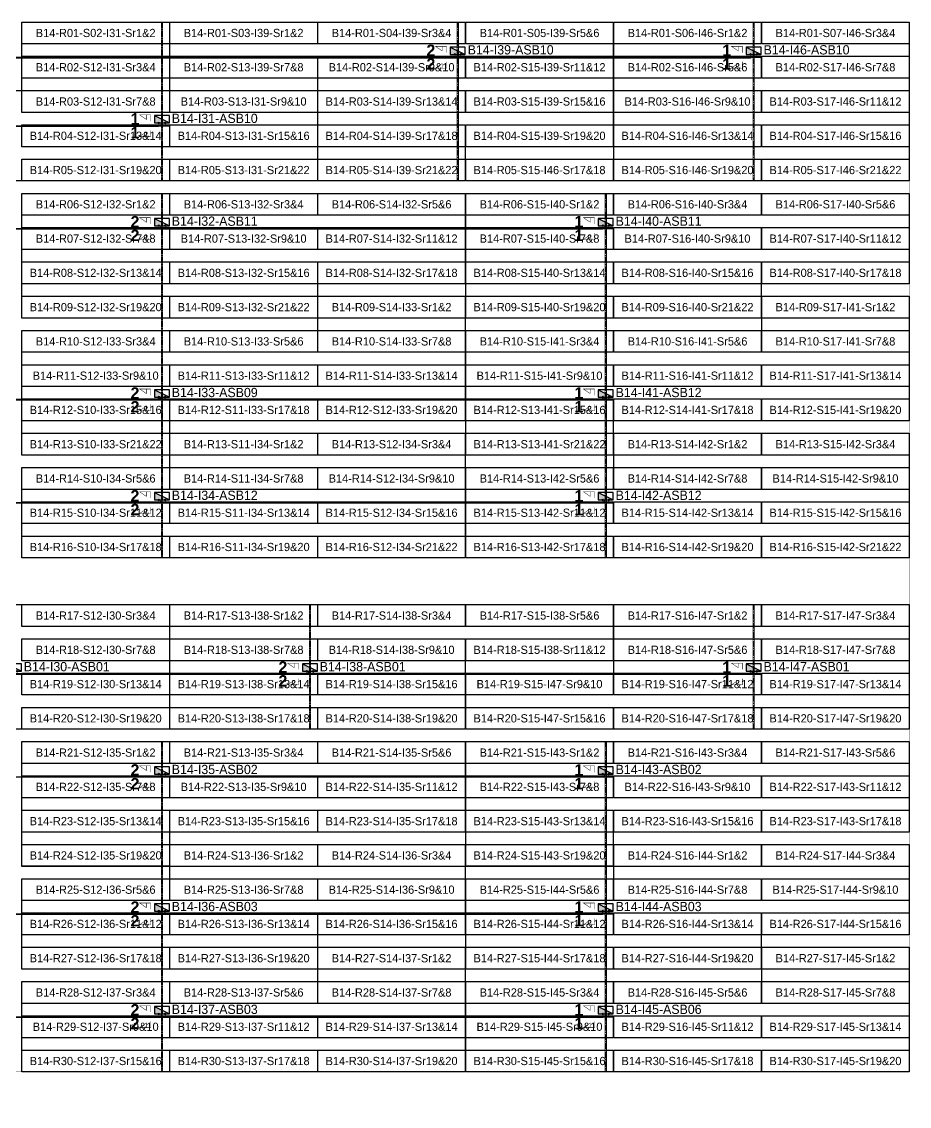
# Model space of a CAD drawing. Header units: metres. Extents: x 531759 to 532310, y 2675082 to 2675319.
# Drawn here: x 532115.4 to 532309.7, y 2675081.8 to 2675319.2 of the extents above; entities that cross this region are included whole.
import ezdxf
from ezdxf.enums import TextEntityAlignment as Align

# ---------------------------------------------------------------- set-up
doc = ezdxf.new("R2010")
doc.units = ezdxf.units.M
doc.header["$MEASUREMENT"] = 0
doc.linetypes.add('CENTER', pattern=[2, 1.25, -0.25, 0.25, -0.25])
doc.layers.add('Boundary-12.5 MW Block', color=6, linetype='Continuous', lineweight=9)
doc.layers.add('PILE', color=1, linetype='Continuous', lineweight=15)
for name, color, linetype in [('DC Trench BL-14', 40, 'Continuous'), ('E-Inverter Grouping', 2, 'Continuous'), ('Inverter Block-14', 7, 'Continuous'), ('LT Cable(AG) INV to LT Panel BL-14', 2, 'Continuous'), ('Messenger Wire Block-14 (Master Path)', 30, 'Continuous'), ('Messenger Wire Block-14 (MW Path)', 191, 'Continuous'), ('MMS Table Block-14', 8, 'Continuous'), ('Plan Line - DC BL-14', 40, 'Continuous'), ('Section Marking BL-14', 2, 'Continuous')]:
    doc.layers.add(name, color=color, linetype=linetype)
doc.styles.add('BoldTextStyle', font='arialbd.ttf')
doc.styles.get("Standard").update_dxf_attribs({"font": 'Adani Regular.ttf'})

# ---------------------------------------------------------------- blocks, each defined once
blk = doc.blocks.new('MMS Table (32.292 x 4.788)')
at = {"color": 0}
blk.add_lwpolyline([(0, -0.002), (0, 4.786), (32.292, 4.786), (32.292, -0.002)], close=True, dxfattribs=at)
at = {"color": 7}
blk.add_attdef('ID1', text='', height=1.8, dxfattribs=at).set_placement((16.146, 2.392), align=Align.MIDDLE_CENTER)
blk = doc.blocks.new('Inverter Block')
h = blk.add_hatch(color=0)
h.dxf.hatch_style = 1
h.paths.add_polyline_path([(-1.46, 2.27), (-1.46, 0.85), (1.46, 0.85)])
at = {"color": 0}
blk.add_lwpolyline([(1.46, 2.27), (-1.46, 2.27), (-1.46, 0.85), (1.46, 0.85)], close=True, dxfattribs=at)
blk.add_lwpolyline([(-1.46, 2.27), (1.46, 0.85)], dxfattribs=at)
at = {"layer": 'PILE'}
for centre in [(-0.61, 0.85), (0.61, 0.85)]:
    blk.add_circle(centre, 0.156, dxfattribs=at)
at = {"color": 7}
blk.add_attdef('ID', (-1.46, 3.01), '', height=1.8, dxfattribs=at)

msp = doc.modelspace()

# ---------------------------------------------------------------- linework, layer by layer
at = {"layer": 'Boundary-12.5 MW Block', "const_width": 0.05}
msp.add_lwpolyline([(531759.1, 2675311.58), (532083.02, 2675311.58), (532083.02, 2675319.08), (532309.66, 2675319.08), (532309.66, 2675089.29), (531856.17, 2675089.29), (531856.17, 2675081.79), (531759.1, 2675081.79)], close=True, dxfattribs=at)
at = {"layer": 'DC Trench BL-14', "color": 40, "const_width": 0.15}
for points in [[(532146.21, 2675319.08), (532145.91, 2675319.08), (532145.91, 2675284.29), (532146.21, 2675284.29)], [(532210.99, 2675319.08), (532210.69, 2675319.08), (532210.69, 2675284.29), (532210.99, 2675284.29)], [(532275.78, 2675319.08), (532275.48, 2675319.08), (532275.48, 2675284.29), (532275.78, 2675284.29)], [(532146.21, 2675281.58), (532145.91, 2675281.58), (532145.91, 2675201.79), (532146.21, 2675201.79)], [(532243.39, 2675281.58), (532243.09, 2675281.58), (532243.09, 2675201.79), (532243.39, 2675201.79)], [(532178.6, 2675191.58), (532178.3, 2675191.58), (532178.3, 2675164.29), (532178.6, 2675164.29)], [(532275.78, 2675191.58), (532275.48, 2675191.58), (532275.48, 2675164.29), (532275.78, 2675164.29)], [(532146.21, 2675161.58), (532145.91, 2675161.58), (532145.91, 2675089.29), (532146.21, 2675089.29)], [(532243.39, 2675161.58), (532243.09, 2675161.58), (532243.09, 2675089.29), (532243.39, 2675089.29)]]:
    msp.add_lwpolyline(points, close=True, dxfattribs=at)
at = {"layer": 'E-Inverter Grouping'}
for points in [[(532147.7, 2675304.08), (532180.09, 2675304.08), (532180.09, 2675284.29), (532083.02, 2675284.29), (532083.02, 2675304.08), (532115.41, 2675304.08), (532115.41, 2675319.08), (532147.7, 2675319.08)], [(532244.88, 2675319.08), (532244.88, 2675291.79), (532212.48, 2675291.79), (532212.48, 2675284.29), (532180.19, 2675284.29), (532180.19, 2675306.79), (532147.8, 2675306.79), (532147.8, 2675319.08)], [(532309.66, 2675284.29), (532212.58, 2675284.29), (532212.58, 2675289.08), (532244.98, 2675289.08), (532244.98, 2675319.08), (532309.66, 2675319.08)], [(532212.48, 2675281.58), (532212.48, 2675261.79), (532180.09, 2675261.79), (532180.09, 2675254.29), (532115.41, 2675254.29), (532115.41, 2675281.58)], [(532309.66, 2675281.58), (532309.66, 2675261.79), (532277.27, 2675261.79), (532277.27, 2675254.29), (532212.58, 2675254.29), (532212.58, 2675281.58)], [(532180.19, 2675251.58), (532180.19, 2675259.08), (532212.48, 2675259.08), (532212.48, 2675231.79), (532147.7, 2675231.79), (532147.7, 2675224.29), (532115.41, 2675224.29), (532115.41, 2675251.58)], [(532277.37, 2675251.58), (532277.37, 2675259.08), (532309.66, 2675259.08), (532309.66, 2675231.79), (532244.88, 2675231.79), (532244.88, 2675224.29), (532212.58, 2675224.29), (532212.58, 2675251.58)], [(532212.48, 2675201.79), (532115.41, 2675201.79), (532115.41, 2675221.58), (532147.8, 2675221.58), (532147.8, 2675229.08), (532212.48, 2675229.08)], [(532309.66, 2675201.79), (532212.58, 2675201.79), (532212.58, 2675221.58), (532244.98, 2675221.58), (532244.98, 2675229.08), (532309.66, 2675229.08)]]:
    msp.add_lwpolyline(points, close=True, dxfattribs=at)
at = {"layer": 'E-Inverter Grouping', "color": 3}
for points in [[(532083.02, 2675176.58), (532083.02, 2675191.58), (532147.7, 2675191.58), (532147.7, 2675164.29), (532050.62, 2675164.29), (532050.62, 2675176.58)], [(532244.88, 2675191.58), (532244.88, 2675179.29), (532212.48, 2675179.29), (532212.48, 2675164.29), (532147.8, 2675164.29), (532147.8, 2675191.58)], [(532309.66, 2675164.29), (532212.58, 2675164.29), (532212.58, 2675176.58), (532244.98, 2675176.58), (532244.98, 2675191.58), (532309.66, 2675191.58)], [(532212.48, 2675161.58), (532212.48, 2675141.79), (532147.7, 2675141.79), (532147.7, 2675134.29), (532115.41, 2675134.29), (532115.41, 2675161.58)], [(532309.66, 2675161.58), (532309.66, 2675141.79), (532244.88, 2675141.79), (532244.88, 2675134.29), (532212.58, 2675134.29), (532212.58, 2675161.58)], [(532212.48, 2675139.08), (532212.48, 2675119.29), (532180.09, 2675119.29), (532180.09, 2675111.79), (532115.41, 2675111.79), (532115.41, 2675131.58), (532147.8, 2675131.58), (532147.8, 2675139.08)], [(532309.66, 2675139.08), (532309.66, 2675119.29), (532277.27, 2675119.29), (532277.27, 2675111.79), (532212.58, 2675111.79), (532212.58, 2675131.58), (532244.98, 2675131.58), (532244.98, 2675139.08)], [(532212.48, 2675089.29), (532115.41, 2675089.29), (532115.41, 2675109.08), (532180.19, 2675109.08), (532180.19, 2675116.58), (532212.48, 2675116.58)], [(532309.66, 2675089.29), (532212.58, 2675089.29), (532212.58, 2675109.08), (532277.37, 2675109.08), (532277.37, 2675116.58), (532309.66, 2675116.58)]]:
    msp.add_lwpolyline(points, close=True, dxfattribs=at)
at = {"layer": 'LT Cable(AG) INV to LT Panel BL-14', "color": 5}
for points in [[(532013.92, 2675224.9), (532010.45, 2675224.9, -0.414214), (532009.55, 2675225.8), (532009.55, 2675228.89, 0.214019), (532009.25, 2675229.57), (532002.53, 2675235.54, -0.214019), (532002.23, 2675236.22), (532002.23, 2675237.86, -0.0289), (532002.24, 2675237.96), (532002.29, 2675238.44, 0.028904), (532002.3, 2675238.54), (532002.3, 2675310.34, -0.414219), (532003.2, 2675311.24), (532209.94, 2675311.24, 0.414214), (532210.84, 2675312.14), (532210.84, 2675312.69)], [(532013.92, 2675224.92), (532010.47, 2675224.92, -0.414214), (532009.57, 2675225.82), (532009.57, 2675228.91, 0.214019), (532009.27, 2675229.58), (532002.56, 2675235.56, -0.214019), (532002.26, 2675236.23), (532002.26, 2675237.85, -0.0289), (532002.26, 2675237.96), (532002.32, 2675238.44, 0.028904), (532002.32, 2675238.54), (532002.32, 2675310.31, -0.414219), (532003.22, 2675311.21), (532274.73, 2675311.21, 0.414214), (532275.63, 2675312.11), (532275.63, 2675312.69)], [(532013.92, 2675224.87), (532010.42, 2675224.87, -0.414214), (532009.52, 2675225.77), (532009.52, 2675228.88, 0.214019), (532009.22, 2675229.56), (532002.51, 2675235.53, -0.214019), (532002.21, 2675236.21), (532002.21, 2675237.86, -0.0289), (532002.21, 2675237.96), (532002.27, 2675238.44, 0.028904), (532002.27, 2675238.54), (532002.27, 2675295.36, -0.414219), (532003.17, 2675296.26), (532145.16, 2675296.26, 0.414214), (532146.06, 2675297.16), (532146.06, 2675297.69)], [(532011.98, 2675224.8), (532010.35, 2675224.8, -0.414214), (532009.45, 2675225.7), (532009.45, 2675228.85, 0.214019), (532009.15, 2675229.52), (532002.43, 2675235.5, -0.214019), (532002.13, 2675236.17), (532002.13, 2675237.86, -0.0289), (532002.14, 2675237.97), (532002.19, 2675238.45, 0.028904), (532002.2, 2675238.55), (532002.2, 2675272.94, -0.414219), (532003.1, 2675273.84), (532145.16, 2675273.84, 0.414214), (532146.06, 2675274.74), (532146.06, 2675275.19)], [(532011.98, 2675224.82), (532010.37, 2675224.82, -0.414214), (532009.47, 2675225.72), (532009.47, 2675228.86, 0.214019), (532009.17, 2675229.53), (532002.46, 2675235.51, -0.214019), (532002.16, 2675236.18), (532002.16, 2675237.86, -0.0289), (532002.16, 2675237.96), (532002.22, 2675238.44, 0.028904), (532002.22, 2675238.55), (532002.22, 2675272.91, -0.414219), (532003.12, 2675273.81), (532242.34, 2675273.81, 0.414214), (532243.24, 2675274.71), (532243.24, 2675275.19)], [(532009.91, 2675224.69, -0.32196), (532009.3, 2675225.55), (532009.3, 2675228.78, 0.214019), (532009, 2675229.45), (532002.28, 2675235.43, -0.214019), (532001.98, 2675236.1), (532001.98, 2675237.87, -0.0289), (532001.99, 2675237.97), (532002.04, 2675238.45, 0.028904), (532002.05, 2675238.56), (532002.05, 2675243.09, -0.414229), (532002.95, 2675243.99), (532059.88, 2675243.99, -0.414204), (532060.78, 2675243.09), (532060.78, 2675237.39, 0.414214), (532061.68, 2675236.49), (532242.34, 2675236.49, 0.414214), (532243.24, 2675237.39), (532243.24, 2675237.69)], [(532009.91, 2675224.76, -0.305689), (532009.35, 2675225.6), (532009.35, 2675228.8, 0.214019), (532009.05, 2675229.48), (532002.33, 2675235.45, -0.214019), (532002.03, 2675236.13), (532002.03, 2675237.87, -0.0289), (532002.04, 2675237.97), (532002.09, 2675238.45, 0.028904), (532002.1, 2675238.55), (532002.1, 2675243.04, -0.414229), (532003, 2675243.94), (532059.83, 2675243.94, -0.414204), (532060.73, 2675243.04), (532060.73, 2675214.84, 0.414214), (532061.63, 2675213.94), (532145.16, 2675213.94, 0.414214), (532146.06, 2675214.84), (532146.06, 2675215.19)], [(532009.91, 2675224.8, -0.297466), (532009.37, 2675225.62), (532009.37, 2675228.82, 0.214019), (532009.07, 2675229.49), (532002.36, 2675235.47, -0.214019), (532002.06, 2675236.14), (532002.06, 2675237.87, -0.0289), (532002.06, 2675237.97), (532002.12, 2675238.45, 0.028904), (532002.12, 2675238.55), (532002.12, 2675243.01, -0.414229), (532003.02, 2675243.91), (532059.81, 2675243.91, -0.414204), (532060.71, 2675243.01), (532060.71, 2675214.81, 0.414214), (532061.61, 2675213.91), (532242.34, 2675213.91, 0.414214), (532243.24, 2675214.81), (532243.24, 2675215.19)], [(532008.89, 2675222.26), (532007.3, 2675222.26, 0.078431), (532007.02, 2675222.22), (532006.13, 2675221.93, -0.078431), (532005.85, 2675221.89), (532002.72, 2675221.89, 0.414417), (532001.82, 2675220.99), (532001.84, 2675192.82, 0.083556), (532001.89, 2675192.53), (532001.99, 2675192.24, -0.083731), (532002.04, 2675191.94), (532002.04, 2675102.16, 0.414214), (532002.94, 2675101.26), (532145.16, 2675101.26, 0.414214), (532146.06, 2675102.16), (532146.06, 2675102.69)], [(532008.89, 2675222.21), (532007.31, 2675222.21, 0.078431), (532007.03, 2675222.17), (532006.14, 2675221.88, -0.078431), (532005.86, 2675221.84), (532002.77, 2675221.84, 0.414417), (532001.87, 2675220.94), (532001.89, 2675192.83, 0.083556), (532001.94, 2675192.54), (532002.04, 2675192.25, -0.083731), (532002.09, 2675191.95), (532002.09, 2675124.71, 0.414214), (532002.99, 2675123.81), (532242.34, 2675123.81, 0.414214), (532243.24, 2675124.71), (532243.24, 2675125.19)], [(532008.89, 2675222.19), (532007.31, 2675222.19, 0.078431), (532007.04, 2675222.14), (532006.14, 2675221.85, -0.078431), (532005.86, 2675221.81), (532002.8, 2675221.81, 0.414417), (532001.9, 2675220.91), (532001.92, 2675192.84, 0.083556), (532001.97, 2675192.54), (532002.07, 2675192.25, -0.083731), (532002.12, 2675191.96), (532002.12, 2675124.74, 0.414214), (532003.02, 2675123.84), (532145.16, 2675123.84, 0.414214), (532146.06, 2675124.74), (532146.06, 2675125.19)], [(532010.88, 2675222.14), (532007.32, 2675222.14, 0.078431), (532007.04, 2675222.09), (532006.15, 2675221.8, -0.078431), (532005.87, 2675221.76), (532002.85, 2675221.76, 0.414417), (532001.95, 2675220.86), (532001.97, 2675192.84, 0.083556), (532002.02, 2675192.55), (532002.12, 2675192.26, -0.083731), (532002.17, 2675191.96), (532002.17, 2675154.79, 0.414214), (532003.07, 2675153.89), (532242.34, 2675153.89, 0.414214), (532243.24, 2675154.79), (532243.24, 2675155.19)], [(532010.88, 2675222.11), (532007.33, 2675222.11, 0.078431), (532007.05, 2675222.07), (532006.15, 2675221.78, -0.078431), (532005.87, 2675221.74), (532002.87, 2675221.74, 0.414417), (532001.97, 2675220.84), (532001.99, 2675192.85, 0.083556), (532002.04, 2675192.55), (532002.14, 2675192.26, -0.083731), (532002.19, 2675191.97), (532002.19, 2675154.81, 0.414214), (532003.09, 2675153.91), (532145.16, 2675153.91, 0.414214), (532146.06, 2675154.81), (532146.06, 2675155.19)], [(532013.04, 2675222.06), (532007.33, 2675222.06, 0.078431), (532007.06, 2675222.02), (532006.16, 2675221.73, -0.078431), (532005.88, 2675221.69), (532002.92, 2675221.69, 0.414417), (532002.02, 2675220.79), (532002.04, 2675192.86, 0.083556), (532002.09, 2675192.56), (532002.19, 2675192.27, -0.083731), (532002.24, 2675191.98), (532002.24, 2675177.36, 0.414214), (532003.14, 2675176.46), (532274.73, 2675176.46, 0.414214), (532275.63, 2675177.36), (532275.63, 2675177.69)], [(532013.04, 2675222.04), (532007.34, 2675222.04, 0.078431), (532007.06, 2675221.99), (532006.16, 2675221.7, -0.078431), (532005.89, 2675221.66), (532002.95, 2675221.66, 0.414417), (532002.05, 2675220.76), (532002.07, 2675192.86, 0.083556), (532002.12, 2675192.57), (532002.22, 2675192.28, -0.083731), (532002.27, 2675191.98), (532002.27, 2675177.39, 0.414214), (532003.17, 2675176.49), (532177.55, 2675176.49, 0.414214), (532178.45, 2675177.39), (532178.45, 2675177.69)]]:
    msp.add_lwpolyline(points, format="xyb", dxfattribs=at)
at = {"layer": 'LT Cable(AG) INV to LT Panel BL-14'}
for points in [[(532008.69, 2675224.23), (532009.13, 2675224.9, 0.14519), (532009.27, 2675225.39), (532009.27, 2675228.77, 0.214019), (532008.97, 2675229.44), (532002.26, 2675235.42, -0.214019), (532001.96, 2675236.09), (532001.96, 2675237.87, -0.0289), (532001.96, 2675237.98), (532002.02, 2675238.46, 0.028904), (532002.02, 2675238.56), (532002.02, 2675243.11, -0.414229), (532002.92, 2675244.01), (532059.91, 2675244.01, -0.414204), (532060.81, 2675243.11), (532060.81, 2675237.41, 0.414214), (532061.71, 2675236.51), (532145.16, 2675236.51, 0.414214), (532146.06, 2675237.41), (532146.06, 2675237.69)], [(532009.91, 2675222.61), (532008.29, 2675222.61, 0.078431), (532008.01, 2675222.57), (532006.12, 2675221.95, -0.078431), (532005.85, 2675221.91), (532002.7, 2675221.91, 0.414417), (532001.8, 2675221.01), (532001.82, 2675192.82, 0.083556), (532001.87, 2675192.52), (532001.97, 2675192.23, -0.083731), (532002.02, 2675191.94), (532002.02, 2675102.14, 0.414214), (532002.92, 2675101.24), (532242.34, 2675101.24, 0.414214), (532243.24, 2675102.14), (532243.24, 2675102.69)]]:
    msp.add_lwpolyline(points, format="xyb", dxfattribs=at)
at = {"layer": 'Messenger Wire Block-14 (Master Path)'}
for points in [[(532002.16, 2675311.38), (532277.27, 2675311.38)], [(532002.16, 2675296.38), (532147.7, 2675296.38)], [(532002.16, 2675273.88), (532244.88, 2675273.88)], [(532060.67, 2675236.38), (532244.88, 2675236.38)], [(532060.67, 2675213.88), (532244.88, 2675213.88)], [(532002.16, 2675176.38), (532277.27, 2675176.38)], [(532002.16, 2675153.88), (532244.88, 2675153.88)], [(532002.16, 2675123.88), (532244.88, 2675123.88)], [(532002.16, 2675101.38), (532244.88, 2675101.38)]]:
    msp.add_lwpolyline(points, dxfattribs=at)
at = {"layer": 'Messenger Wire Block-14 (MW Path)', "const_width": 0.1}
for points in [[(532002.16, 2675311.38), (532277.27, 2675311.38)], [(532002.16, 2675296.38), (532147.7, 2675296.38)], [(532002.16, 2675273.88), (532244.88, 2675273.88)], [(532060.67, 2675236.38), (532244.88, 2675236.38)], [(532060.67, 2675213.88), (532244.88, 2675213.88)], [(532002.16, 2675176.38), (532277.27, 2675176.38)], [(532002.16, 2675153.88), (532244.88, 2675153.88)], [(532002.16, 2675123.88), (532244.88, 2675123.88)], [(532002.16, 2675101.38), (532244.88, 2675101.38)]]:
    msp.add_lwpolyline(points, dxfattribs=at)
at = {"layer": 'Plan Line - DC BL-14', "color": 6, "linetype": 'CENTER'}
for points in [[(532146.06, 2675319.08), (532146.06, 2675284.29)], [(532210.84, 2675319.08), (532210.84, 2675284.29)], [(532275.63, 2675319.08), (532275.63, 2675284.29)], [(532146.06, 2675281.58), (532146.06, 2675201.79)], [(532243.24, 2675281.58), (532243.24, 2675201.79)], [(532178.45, 2675191.58), (532178.45, 2675164.29)], [(532275.63, 2675191.58), (532275.63, 2675164.29)], [(532146.06, 2675161.58), (532146.06, 2675089.29)], [(532243.24, 2675161.58), (532243.24, 2675089.29)]]:
    msp.add_lwpolyline(points, dxfattribs=at)
at = {"layer": 'Section Marking BL-14', "color": 94, "lineweight": 35, "true_color": 0x00a500, "const_width": 0.1}
for points in [[(532208.34, 2675312.38), (532208.34, 2675313.77), (532205.94, 2675313.77), (532207.42, 2675312.76), (532207.42, 2675313.77)], [(532273.13, 2675312.38), (532273.13, 2675313.77), (532270.73, 2675313.77), (532272.21, 2675312.76), (532272.21, 2675313.77)], [(532208.34, 2675310.38), (532208.34, 2675308.99), (532205.94, 2675308.99), (532207.42, 2675310), (532207.42, 2675308.99)], [(532273.13, 2675310.38), (532273.13, 2675308.99), (532270.73, 2675308.99), (532272.21, 2675310), (532272.21, 2675308.99)], [(532143.56, 2675297.38), (532143.56, 2675298.77), (532141.16, 2675298.77), (532142.64, 2675297.76), (532142.64, 2675298.77)], [(532143.56, 2675295.38), (532143.56, 2675293.99), (532141.16, 2675293.99), (532142.64, 2675295), (532142.64, 2675293.99)], [(532143.56, 2675274.88), (532143.56, 2675276.27), (532141.16, 2675276.27), (532142.64, 2675275.26), (532142.64, 2675276.27)], [(532240.74, 2675274.88), (532240.74, 2675276.27), (532238.34, 2675276.27), (532239.82, 2675275.26), (532239.82, 2675276.27)], [(532143.56, 2675272.88), (532143.56, 2675271.49), (532141.16, 2675271.49), (532142.64, 2675272.5), (532142.64, 2675271.49)], [(532240.74, 2675272.88), (532240.74, 2675271.49), (532238.34, 2675271.49), (532239.82, 2675272.5), (532239.82, 2675271.49)], [(532143.56, 2675237.38), (532143.56, 2675238.77), (532141.16, 2675238.77), (532142.64, 2675237.76), (532142.64, 2675238.77)], [(532240.74, 2675237.38), (532240.74, 2675238.77), (532238.34, 2675238.77), (532239.82, 2675237.76), (532239.82, 2675238.77)], [(532143.56, 2675235.38), (532143.56, 2675233.99), (532141.16, 2675233.99), (532142.64, 2675235), (532142.64, 2675233.99)], [(532240.74, 2675235.38), (532240.74, 2675233.99), (532238.34, 2675233.99), (532239.82, 2675235), (532239.82, 2675233.99)], [(532143.56, 2675214.88), (532143.56, 2675216.27), (532141.16, 2675216.27), (532142.64, 2675215.26), (532142.64, 2675216.27)], [(532240.74, 2675214.88), (532240.74, 2675216.27), (532238.34, 2675216.27), (532239.82, 2675215.26), (532239.82, 2675216.27)], [(532143.56, 2675212.88), (532143.56, 2675211.49), (532141.16, 2675211.49), (532142.64, 2675212.5), (532142.64, 2675211.49)], [(532240.74, 2675212.88), (532240.74, 2675211.49), (532238.34, 2675211.49), (532239.82, 2675212.5), (532239.82, 2675211.49)], [(532175.95, 2675177.38), (532175.95, 2675178.77), (532173.55, 2675178.77), (532175.03, 2675177.76), (532175.03, 2675178.77)], [(532273.13, 2675177.38), (532273.13, 2675178.77), (532270.73, 2675178.77), (532272.21, 2675177.76), (532272.21, 2675178.77)], [(532175.95, 2675175.38), (532175.95, 2675173.99), (532173.55, 2675173.99), (532175.03, 2675175), (532175.03, 2675173.99)], [(532273.13, 2675175.38), (532273.13, 2675173.99), (532270.73, 2675173.99), (532272.21, 2675175), (532272.21, 2675173.99)], [(532143.56, 2675154.88), (532143.56, 2675156.27), (532141.16, 2675156.27), (532142.64, 2675155.26), (532142.64, 2675156.27)], [(532240.74, 2675154.88), (532240.74, 2675156.27), (532238.34, 2675156.27), (532239.82, 2675155.26), (532239.82, 2675156.27)], [(532143.56, 2675152.88), (532143.56, 2675151.49), (532141.16, 2675151.49), (532142.64, 2675152.5), (532142.64, 2675151.49)], [(532240.74, 2675152.88), (532240.74, 2675151.49), (532238.34, 2675151.49), (532239.82, 2675152.5), (532239.82, 2675151.49)], [(532143.56, 2675124.88), (532143.56, 2675126.27), (532141.16, 2675126.27), (532142.64, 2675125.26), (532142.64, 2675126.27)], [(532240.74, 2675124.88), (532240.74, 2675126.27), (532238.34, 2675126.27), (532239.82, 2675125.26), (532239.82, 2675126.27)], [(532143.56, 2675122.88), (532143.56, 2675121.49), (532141.16, 2675121.49), (532142.64, 2675122.5), (532142.64, 2675121.49)], [(532240.74, 2675122.88), (532240.74, 2675121.49), (532238.34, 2675121.49), (532239.82, 2675122.5), (532239.82, 2675121.49)], [(532143.56, 2675102.38), (532143.56, 2675103.77), (532141.16, 2675103.77), (532142.64, 2675102.76), (532142.64, 2675103.77)], [(532240.74, 2675102.38), (532240.74, 2675103.77), (532238.34, 2675103.77), (532239.82, 2675102.76), (532239.82, 2675103.77)], [(532143.56, 2675100.38), (532143.56, 2675098.99), (532141.16, 2675098.99), (532142.64, 2675100), (532142.64, 2675098.99)], [(532240.74, 2675100.38), (532240.74, 2675098.99), (532238.34, 2675098.99), (532239.82, 2675100), (532239.82, 2675098.99)]]:
    msp.add_lwpolyline(points, dxfattribs=at)

# ---------------------------------------------------------------- block references
at = {"layer": 'Inverter Block-14'}
ref = msp.add_blockref('Inverter Block', (532210.84, 2675311.03), dxfattribs=dict(at, xscale=1.124999999976148, yscale=1.124999999976148, zscale=1.124999999976148))
ref.add_attrib('ID', 'B14-I39-ASB10', (532213, 2675311.98), dxfattribs={"layer": '0', "color": 7, "height": 2.025})
ref = msp.add_blockref('Inverter Block', (532275.63, 2675311.03), dxfattribs=dict(at, xscale=1.124999999976148, yscale=1.124999999976148, zscale=1.124999999976148))
ref.add_attrib('ID', 'B14-I46-ASB10', (532277.78, 2675311.98), dxfattribs={"layer": '0', "color": 7, "height": 2.025})
ref = msp.add_blockref('Inverter Block', (532146.06, 2675296.03), dxfattribs=dict(at, xscale=1.124999999976148, yscale=1.124999999976148, zscale=1.124999999976148))
ref.add_attrib('ID', 'B14-I31-ASB10', (532148.21, 2675296.98), dxfattribs={"layer": '0', "color": 7, "height": 2.025})
ref = msp.add_blockref('Inverter Block', (532146.06, 2675273.53), dxfattribs=dict(at, xscale=1.124999999976148, yscale=1.124999999976148, zscale=1.124999999976148))
ref.add_attrib('ID', 'B14-I32-ASB11', (532148.21, 2675274.48), dxfattribs={"layer": '0', "color": 7, "height": 2.025})
ref = msp.add_blockref('Inverter Block', (532243.24, 2675273.53), dxfattribs=dict(at, xscale=1.124999999976148, yscale=1.124999999976148, zscale=1.124999999976148))
ref.add_attrib('ID', 'B14-I40-ASB11', (532245.39, 2675274.48), dxfattribs={"layer": '0', "color": 7, "height": 2.025})
ref = msp.add_blockref('Inverter Block', (532146.06, 2675236.03), dxfattribs=dict(at, xscale=1.124999999976148, yscale=1.124999999976148, zscale=1.124999999976148))
ref.add_attrib('ID', 'B14-I33-ASB09', (532148.21, 2675236.98), dxfattribs={"layer": '0', "color": 7, "height": 2.025})
ref = msp.add_blockref('Inverter Block', (532243.24, 2675236.03), dxfattribs=dict(at, xscale=1.124999999976148, yscale=1.124999999976148, zscale=1.124999999976148))
ref.add_attrib('ID', 'B14-I41-ASB12', (532245.39, 2675236.98), dxfattribs={"layer": '0', "color": 7, "height": 2.025})
ref = msp.add_blockref('Inverter Block', (532146.06, 2675213.53), dxfattribs=dict(at, xscale=1.124999999976148, yscale=1.124999999976148, zscale=1.124999999976148))
ref.add_attrib('ID', 'B14-I34-ASB12', (532148.21, 2675214.48), dxfattribs={"layer": '0', "color": 7, "height": 2.025})
ref = msp.add_blockref('Inverter Block', (532243.24, 2675213.53), dxfattribs=dict(at, xscale=1.124999999976148, yscale=1.124999999976148, zscale=1.124999999976148))
ref.add_attrib('ID', 'B14-I42-ASB12', (532245.39, 2675214.48), dxfattribs={"layer": '0', "color": 7, "height": 2.025})
ref = msp.add_blockref('Inverter Block', (532113.67, 2675176.03), dxfattribs=dict(at, xscale=1.124999999976148, yscale=1.124999999976148, zscale=1.124999999976148))
ref.add_attrib('ID', 'B14-I30-ASB01', (532115.82, 2675176.98), dxfattribs={"layer": '0', "color": 7, "height": 2.025})
ref = msp.add_blockref('Inverter Block', (532178.45, 2675176.03), dxfattribs=dict(at, xscale=1.124999999976148, yscale=1.124999999976148, zscale=1.124999999976148))
ref.add_attrib('ID', 'B14-I38-ASB01', (532180.6, 2675176.98), dxfattribs={"layer": '0', "color": 7, "height": 2.025})
ref = msp.add_blockref('Inverter Block', (532275.63, 2675176.03), dxfattribs=dict(at, xscale=1.124999999976148, yscale=1.124999999976148, zscale=1.124999999976148))
ref.add_attrib('ID', 'B14-I47-ASB01', (532277.78, 2675176.98), dxfattribs={"layer": '0', "color": 7, "height": 2.025})
ref = msp.add_blockref('Inverter Block', (532146.06, 2675153.53), dxfattribs=dict(at, xscale=1.124999999976148, yscale=1.124999999976148, zscale=1.124999999976148))
ref.add_attrib('ID', 'B14-I35-ASB02', (532148.21, 2675154.48), dxfattribs={"layer": '0', "color": 7, "height": 2.025})
ref = msp.add_blockref('Inverter Block', (532243.24, 2675153.53), dxfattribs=dict(at, xscale=1.124999999976148, yscale=1.124999999976148, zscale=1.124999999976148))
ref.add_attrib('ID', 'B14-I43-ASB02', (532245.39, 2675154.48), dxfattribs={"layer": '0', "color": 7, "height": 2.025})
ref = msp.add_blockref('Inverter Block', (532146.06, 2675123.53), dxfattribs=dict(at, xscale=1.124999999976148, yscale=1.124999999976148, zscale=1.124999999976148))
ref.add_attrib('ID', 'B14-I36-ASB03', (532148.21, 2675124.48), dxfattribs={"layer": '0', "color": 7, "height": 2.025})
ref = msp.add_blockref('Inverter Block', (532243.24, 2675123.53), dxfattribs=dict(at, xscale=1.124999999976148, yscale=1.124999999976148, zscale=1.124999999976148))
ref.add_attrib('ID', 'B14-I44-ASB03', (532245.39, 2675124.48), dxfattribs={"layer": '0', "color": 7, "height": 2.025})
ref = msp.add_blockref('Inverter Block', (532146.06, 2675101.03), dxfattribs=dict(at, xscale=1.124999999976148, yscale=1.124999999976148, zscale=1.124999999976148))
ref.add_attrib('ID', 'B14-I37-ASB03', (532148.21, 2675101.98), dxfattribs={"layer": '0', "color": 7, "height": 2.025})
ref = msp.add_blockref('Inverter Block', (532243.24, 2675101.03), dxfattribs=dict(at, xscale=1.124999999976148, yscale=1.124999999976148, zscale=1.124999999976148))
ref.add_attrib('ID', 'B14-I45-ASB06', (532245.39, 2675101.98), dxfattribs={"layer": '0', "color": 7, "height": 2.025})
at = {"layer": 'MMS Table Block-14'}
for p, values in [((532115.41, 2675314.29), {'ID1': 'B14-R01-S02-I31-Sr1&2'}), ((532147.8, 2675314.29), {'ID1': 'B14-R01-S03-I39-Sr1&2'}), ((532180.19, 2675314.29), {'ID1': 'B14-R01-S04-I39-Sr3&4'}), ((532212.58, 2675314.29), {'ID1': 'B14-R01-S05-I39-Sr5&6'}), ((532244.98, 2675314.29), {'ID1': 'B14-R01-S06-I46-Sr1&2'}), ((532277.37, 2675314.29), {'ID1': 'B14-R01-S07-I46-Sr3&4'}), ((532115.41, 2675306.79), {'ID1': 'B14-R02-S12-I31-Sr3&4'}), ((532147.8, 2675306.79), {'ID1': 'B14-R02-S13-I39-Sr7&8'}), ((532180.19, 2675306.79), {'ID1': 'B14-R02-S14-I39-Sr9&10'}), ((532212.58, 2675306.79), {'ID1': 'B14-R02-S15-I39-Sr11&12'}), ((532244.98, 2675306.79), {'ID1': 'B14-R02-S16-I46-Sr5&6'}), ((532277.37, 2675306.79), {'ID1': 'B14-R02-S17-I46-Sr7&8'}), ((532115.41, 2675299.29), {'ID1': 'B14-R03-S12-I31-Sr7&8'}), ((532147.8, 2675299.29), {'ID1': 'B14-R03-S13-I31-Sr9&10'}), ((532180.19, 2675299.29), {'ID1': 'B14-R03-S14-I39-Sr13&14'}), ((532212.58, 2675299.29), {'ID1': 'B14-R03-S15-I39-Sr15&16'}), ((532244.98, 2675299.29), {'ID1': 'B14-R03-S16-I46-Sr9&10'}), ((532277.37, 2675299.29), {'ID1': 'B14-R03-S17-I46-Sr11&12'}), ((532115.41, 2675291.79), {'ID1': 'B14-R04-S12-I31-Sr13&14'}), ((532147.8, 2675291.79), {'ID1': 'B14-R04-S13-I31-Sr15&16'}), ((532180.19, 2675291.79), {'ID1': 'B14-R04-S14-I39-Sr17&18'}), ((532212.58, 2675291.79), {'ID1': 'B14-R04-S15-I39-Sr19&20'}), ((532244.98, 2675291.79), {'ID1': 'B14-R04-S16-I46-Sr13&14'}), ((532277.37, 2675291.79), {'ID1': 'B14-R04-S17-I46-Sr15&16'}), ((532115.41, 2675284.29), {'ID1': 'B14-R05-S12-I31-Sr19&20'}), ((532147.8, 2675284.29), {'ID1': 'B14-R05-S13-I31-Sr21&22'}), ((532180.19, 2675284.29), {'ID1': 'B14-R05-S14-I39-Sr21&22'}), ((532212.58, 2675284.29), {'ID1': 'B14-R05-S15-I46-Sr17&18'}), ((532244.98, 2675284.29), {'ID1': 'B14-R05-S16-I46-Sr19&20'}), ((532277.37, 2675284.29), {'ID1': 'B14-R05-S17-I46-Sr21&22'}), ((532115.41, 2675276.79), {'ID1': 'B14-R06-S12-I32-Sr1&2'}), ((532147.8, 2675276.79), {'ID1': 'B14-R06-S13-I32-Sr3&4'}), ((532180.19, 2675276.79), {'ID1': 'B14-R06-S14-I32-Sr5&6'}), ((532212.58, 2675276.79), {'ID1': 'B14-R06-S15-I40-Sr1&2'}), ((532244.98, 2675276.79), {'ID1': 'B14-R06-S16-I40-Sr3&4'}), ((532277.37, 2675276.79), {'ID1': 'B14-R06-S17-I40-Sr5&6'}), ((532115.41, 2675269.29), {'ID1': 'B14-R07-S12-I32-Sr7&8'}), ((532147.8, 2675269.29), {'ID1': 'B14-R07-S13-I32-Sr9&10'}), ((532180.19, 2675269.29), {'ID1': 'B14-R07-S14-I32-Sr11&12'}), ((532212.58, 2675269.29), {'ID1': 'B14-R07-S15-I40-Sr7&8'}), ((532244.98, 2675269.29), {'ID1': 'B14-R07-S16-I40-Sr9&10'}), ((532277.37, 2675269.29), {'ID1': 'B14-R07-S17-I40-Sr11&12'}), ((532115.41, 2675261.79), {'ID1': 'B14-R08-S12-I32-Sr13&14'}), ((532147.8, 2675261.79), {'ID1': 'B14-R08-S13-I32-Sr15&16'}), ((532180.19, 2675261.79), {'ID1': 'B14-R08-S14-I32-Sr17&18'}), ((532212.58, 2675261.79), {'ID1': 'B14-R08-S15-I40-Sr13&14'}), ((532244.98, 2675261.79), {'ID1': 'B14-R08-S16-I40-Sr15&16'}), ((532277.37, 2675261.79), {'ID1': 'B14-R08-S17-I40-Sr17&18'}), ((532115.41, 2675254.29), {'ID1': 'B14-R09-S12-I32-Sr19&20'}), ((532147.8, 2675254.29), {'ID1': 'B14-R09-S13-I32-Sr21&22'}), ((532180.19, 2675254.29), {'ID1': 'B14-R09-S14-I33-Sr1&2'}), ((532212.58, 2675254.29), {'ID1': 'B14-R09-S15-I40-Sr19&20'}), ((532244.98, 2675254.29), {'ID1': 'B14-R09-S16-I40-Sr21&22'}), ((532277.37, 2675254.29), {'ID1': 'B14-R09-S17-I41-Sr1&2'}), ((532115.41, 2675246.79), {'ID1': 'B14-R10-S12-I33-Sr3&4'}), ((532147.8, 2675246.79), {'ID1': 'B14-R10-S13-I33-Sr5&6'}), ((532180.19, 2675246.79), {'ID1': 'B14-R10-S14-I33-Sr7&8'}), ((532212.58, 2675246.79), {'ID1': 'B14-R10-S15-I41-Sr3&4'}), ((532244.98, 2675246.79), {'ID1': 'B14-R10-S16-I41-Sr5&6'}), ((532277.37, 2675246.79), {'ID1': 'B14-R10-S17-I41-Sr7&8'}), ((532115.41, 2675239.29), {'ID1': 'B14-R11-S12-I33-Sr9&10'}), ((532147.8, 2675239.29), {'ID1': 'B14-R11-S13-I33-Sr11&12'}), ((532180.19, 2675239.29), {'ID1': 'B14-R11-S14-I33-Sr13&14'}), ((532212.58, 2675239.29), {'ID1': 'B14-R11-S15-I41-Sr9&10'}), ((532244.98, 2675239.29), {'ID1': 'B14-R11-S16-I41-Sr11&12'}), ((532277.37, 2675239.29), {'ID1': 'B14-R11-S17-I41-Sr13&14'}), ((532115.41, 2675231.79), {'ID1': 'B14-R12-S10-I33-Sr15&16'}), ((532147.8, 2675231.79), {'ID1': 'B14-R12-S11-I33-Sr17&18'}), ((532180.19, 2675231.79), {'ID1': 'B14-R12-S12-I33-Sr19&20'}), ((532212.58, 2675231.79), {'ID1': 'B14-R12-S13-I41-Sr15&16'}), ((532244.98, 2675231.79), {'ID1': 'B14-R12-S14-I41-Sr17&18'}), ((532277.37, 2675231.79), {'ID1': 'B14-R12-S15-I41-Sr19&20'}), ((532115.41, 2675224.29), {'ID1': 'B14-R13-S10-I33-Sr21&22'}), ((532147.8, 2675224.29), {'ID1': 'B14-R13-S11-I34-Sr1&2'}), ((532180.19, 2675224.29), {'ID1': 'B14-R13-S12-I34-Sr3&4'}), ((532212.58, 2675224.29), {'ID1': 'B14-R13-S13-I41-Sr21&22'}), ((532244.98, 2675224.29), {'ID1': 'B14-R13-S14-I42-Sr1&2'}), ((532277.37, 2675224.29), {'ID1': 'B14-R13-S15-I42-Sr3&4'}), ((532115.41, 2675216.79), {'ID1': 'B14-R14-S10-I34-Sr5&6'}), ((532147.8, 2675216.79), {'ID1': 'B14-R14-S11-I34-Sr7&8'}), ((532180.19, 2675216.79), {'ID1': 'B14-R14-S12-I34-Sr9&10'}), ((532212.58, 2675216.79), {'ID1': 'B14-R14-S13-I42-Sr5&6'}), ((532244.98, 2675216.79), {'ID1': 'B14-R14-S14-I42-Sr7&8'}), ((532277.37, 2675216.79), {'ID1': 'B14-R14-S15-I42-Sr9&10'}), ((532115.41, 2675209.29), {'ID1': 'B14-R15-S10-I34-Sr11&12'}), ((532147.8, 2675209.29), {'ID1': 'B14-R15-S11-I34-Sr13&14'}), ((532180.19, 2675209.29), {'ID1': 'B14-R15-S12-I34-Sr15&16'}), ((532212.58, 2675209.29), {'ID1': 'B14-R15-S13-I42-Sr11&12'}), ((532244.98, 2675209.29), {'ID1': 'B14-R15-S14-I42-Sr13&14'}), ((532277.37, 2675209.29), {'ID1': 'B14-R15-S15-I42-Sr15&16'}), ((532115.41, 2675201.79), {'ID1': 'B14-R16-S10-I34-Sr17&18'}), ((532147.8, 2675201.79), {'ID1': 'B14-R16-S11-I34-Sr19&20'}), ((532180.19, 2675201.79), {'ID1': 'B14-R16-S12-I34-Sr21&22'}), ((532212.58, 2675201.79), {'ID1': 'B14-R16-S13-I42-Sr17&18'}), ((532244.98, 2675201.79), {'ID1': 'B14-R16-S14-I42-Sr19&20'}), ((532277.37, 2675201.79), {'ID1': 'B14-R16-S15-I42-Sr21&22'}), ((532115.41, 2675186.79), {'ID1': 'B14-R17-S12-I30-Sr3&4'}), ((532147.8, 2675186.79), {'ID1': 'B14-R17-S13-I38-Sr1&2'}), ((532180.19, 2675186.79), {'ID1': 'B14-R17-S14-I38-Sr3&4'}), ((532212.58, 2675186.79), {'ID1': 'B14-R17-S15-I38-Sr5&6'}), ((532244.98, 2675186.79), {'ID1': 'B14-R17-S16-I47-Sr1&2'}), ((532277.37, 2675186.79), {'ID1': 'B14-R17-S17-I47-Sr3&4'}), ((532115.41, 2675179.29), {'ID1': 'B14-R18-S12-I30-Sr7&8'}), ((532147.8, 2675179.29), {'ID1': 'B14-R18-S13-I38-Sr7&8'}), ((532180.19, 2675179.29), {'ID1': 'B14-R18-S14-I38-Sr9&10'}), ((532212.58, 2675179.29), {'ID1': 'B14-R18-S15-I38-Sr11&12'}), ((532244.98, 2675179.29), {'ID1': 'B14-R18-S16-I47-Sr5&6'}), ((532277.37, 2675179.29), {'ID1': 'B14-R18-S17-I47-Sr7&8'}), ((532115.41, 2675171.79), {'ID1': 'B14-R19-S12-I30-Sr13&14'}), ((532147.8, 2675171.79), {'ID1': 'B14-R19-S13-I38-Sr13&14'}), ((532180.19, 2675171.79), {'ID1': 'B14-R19-S14-I38-Sr15&16'}), ((532212.58, 2675171.79), {'ID1': 'B14-R19-S15-I47-Sr9&10'}), ((532244.98, 2675171.79), {'ID1': 'B14-R19-S16-I47-Sr11&12'}), ((532277.37, 2675171.79), {'ID1': 'B14-R19-S17-I47-Sr13&14'}), ((532115.41, 2675164.29), {'ID1': 'B14-R20-S12-I30-Sr19&20'}), ((532147.8, 2675164.29), {'ID1': 'B14-R20-S13-I38-Sr17&18'}), ((532180.19, 2675164.29), {'ID1': 'B14-R20-S14-I38-Sr19&20'}), ((532212.58, 2675164.29), {'ID1': 'B14-R20-S15-I47-Sr15&16'}), ((532244.98, 2675164.29), {'ID1': 'B14-R20-S16-I47-Sr17&18'}), ((532277.37, 2675164.29), {'ID1': 'B14-R20-S17-I47-Sr19&20'}), ((532115.41, 2675156.79), {'ID1': 'B14-R21-S12-I35-Sr1&2'}), ((532147.8, 2675156.79), {'ID1': 'B14-R21-S13-I35-Sr3&4'}), ((532180.19, 2675156.79), {'ID1': 'B14-R21-S14-I35-Sr5&6'}), ((532212.58, 2675156.79), {'ID1': 'B14-R21-S15-I43-Sr1&2'}), ((532244.98, 2675156.79), {'ID1': 'B14-R21-S16-I43-Sr3&4'}), ((532277.37, 2675156.79), {'ID1': 'B14-R21-S17-I43-Sr5&6'}), ((532115.41, 2675149.29), {'ID1': 'B14-R22-S12-I35-Sr7&8'}), ((532147.8, 2675149.29), {'ID1': 'B14-R22-S13-I35-Sr9&10'}), ((532180.19, 2675149.29), {'ID1': 'B14-R22-S14-I35-Sr11&12'}), ((532212.58, 2675149.29), {'ID1': 'B14-R22-S15-I43-Sr7&8'}), ((532244.98, 2675149.29), {'ID1': 'B14-R22-S16-I43-Sr9&10'}), ((532277.37, 2675149.29), {'ID1': 'B14-R22-S17-I43-Sr11&12'}), ((532115.41, 2675141.79), {'ID1': 'B14-R23-S12-I35-Sr13&14'}), ((532147.8, 2675141.79), {'ID1': 'B14-R23-S13-I35-Sr15&16'}), ((532180.19, 2675141.79), {'ID1': 'B14-R23-S14-I35-Sr17&18'}), ((532212.58, 2675141.79), {'ID1': 'B14-R23-S15-I43-Sr13&14'}), ((532244.98, 2675141.79), {'ID1': 'B14-R23-S16-I43-Sr15&16'}), ((532277.37, 2675141.79), {'ID1': 'B14-R23-S17-I43-Sr17&18'}), ((532115.41, 2675134.29), {'ID1': 'B14-R24-S12-I35-Sr19&20'}), ((532147.8, 2675134.29), {'ID1': 'B14-R24-S13-I36-Sr1&2'}), ((532180.19, 2675134.29), {'ID1': 'B14-R24-S14-I36-Sr3&4'}), ((532212.58, 2675134.29), {'ID1': 'B14-R24-S15-I43-Sr19&20'}), ((532244.98, 2675134.29), {'ID1': 'B14-R24-S16-I44-Sr1&2'}), ((532277.37, 2675134.29), {'ID1': 'B14-R24-S17-I44-Sr3&4'}), ((532115.41, 2675126.79), {'ID1': 'B14-R25-S12-I36-Sr5&6'}), ((532147.8, 2675126.79), {'ID1': 'B14-R25-S13-I36-Sr7&8'}), ((532180.19, 2675126.79), {'ID1': 'B14-R25-S14-I36-Sr9&10'}), ((532212.58, 2675126.79), {'ID1': 'B14-R25-S15-I44-Sr5&6'}), ((532244.98, 2675126.79), {'ID1': 'B14-R25-S16-I44-Sr7&8'}), ((532277.37, 2675126.79), {'ID1': 'B14-R25-S17-I44-Sr9&10'}), ((532115.41, 2675119.29), {'ID1': 'B14-R26-S12-I36-Sr11&12'}), ((532147.8, 2675119.29), {'ID1': 'B14-R26-S13-I36-Sr13&14'}), ((532180.19, 2675119.29), {'ID1': 'B14-R26-S14-I36-Sr15&16'}), ((532212.58, 2675119.29), {'ID1': 'B14-R26-S15-I44-Sr11&12'}), ((532244.98, 2675119.29), {'ID1': 'B14-R26-S16-I44-Sr13&14'}), ((532277.37, 2675119.29), {'ID1': 'B14-R26-S17-I44-Sr15&16'}), ((532115.41, 2675111.79), {'ID1': 'B14-R27-S12-I36-Sr17&18'}), ((532147.8, 2675111.79), {'ID1': 'B14-R27-S13-I36-Sr19&20'}), ((532180.19, 2675111.79), {'ID1': 'B14-R27-S14-I37-Sr1&2'}), ((532212.58, 2675111.79), {'ID1': 'B14-R27-S15-I44-Sr17&18'}), ((532244.98, 2675111.79), {'ID1': 'B14-R27-S16-I44-Sr19&20'}), ((532277.37, 2675111.79), {'ID1': 'B14-R27-S17-I45-Sr1&2'}), ((532115.41, 2675104.29), {'ID1': 'B14-R28-S12-I37-Sr3&4'}), ((532147.8, 2675104.29), {'ID1': 'B14-R28-S13-I37-Sr5&6'}), ((532180.19, 2675104.29), {'ID1': 'B14-R28-S14-I37-Sr7&8'}), ((532212.58, 2675104.29), {'ID1': 'B14-R28-S15-I45-Sr3&4'}), ((532244.98, 2675104.29), {'ID1': 'B14-R28-S16-I45-Sr5&6'}), ((532277.37, 2675104.29), {'ID1': 'B14-R28-S17-I45-Sr7&8'}), ((532115.41, 2675096.79), {'ID1': 'B14-R29-S12-I37-Sr9&10'}), ((532147.8, 2675096.79), {'ID1': 'B14-R29-S13-I37-Sr11&12'}), ((532180.19, 2675096.79), {'ID1': 'B14-R29-S14-I37-Sr13&14'}), ((532212.58, 2675096.79), {'ID1': 'B14-R29-S15-I45-Sr9&10'}), ((532244.98, 2675096.79), {'ID1': 'B14-R29-S16-I45-Sr11&12'}), ((532277.37, 2675096.79), {'ID1': 'B14-R29-S17-I45-Sr13&14'}), ((532115.41, 2675089.29), {'ID1': 'B14-R30-S12-I37-Sr15&16'}), ((532147.8, 2675089.29), {'ID1': 'B14-R30-S13-I37-Sr17&18'}), ((532180.19, 2675089.29), {'ID1': 'B14-R30-S14-I37-Sr19&20'}), ((532212.58, 2675089.29), {'ID1': 'B14-R30-S15-I45-Sr15&16'}), ((532244.98, 2675089.29), {'ID1': 'B14-R30-S16-I45-Sr17&18'}), ((532277.37, 2675089.29), {'ID1': 'B14-R30-S17-I45-Sr19&20'})]:
    msp.add_blockref('MMS Table (32.292 x 4.788)', p, dxfattribs=at).add_auto_attribs(values)

# ---------------------------------------------------------------- texts
at = {"layer": 'Section Marking BL-14', "color": 94, "true_color": 0x00a500, "style": 'BoldTextStyle'}
for s, p in [('2', (532204.94, 2675312.88)), ('1', (532269.73, 2675312.88)), ('2', (532204.94, 2675309.88)), ('1', (532269.73, 2675309.88)), ('1', (532140.16, 2675297.88)), ('1', (532140.16, 2675294.88)), ('2', (532140.16, 2675275.38)), ('1', (532237.34, 2675275.38)), ('2', (532140.16, 2675272.38)), ('1', (532237.34, 2675272.38)), ('2', (532140.16, 2675237.88)), ('1', (532237.34, 2675237.88)), ('2', (532140.16, 2675234.88)), ('1', (532237.34, 2675234.88)), ('2', (532140.16, 2675215.38)), ('1', (532237.34, 2675215.38)), ('2', (532140.16, 2675212.38)), ('1', (532237.34, 2675212.38)), ('2', (532172.55, 2675177.88)), ('1', (532269.73, 2675177.88)), ('2', (532172.55, 2675174.88)), ('1', (532269.73, 2675174.88)), ('2', (532140.16, 2675155.38)), ('1', (532237.34, 2675155.38)), ('2', (532140.16, 2675152.38)), ('1', (532237.34, 2675152.38)), ('2', (532140.16, 2675125.38)), ('1', (532237.34, 2675125.38)), ('2', (532140.16, 2675122.38)), ('1', (532237.34, 2675122.38)), ('2', (532140.16, 2675102.88)), ('1', (532237.34, 2675102.88)), ('2', (532140.16, 2675099.88)), ('1', (532237.34, 2675099.88))]:
    msp.add_text(s, height=2.5, dxfattribs=at).set_placement(p, align=Align.MIDDLE_CENTER)

doc.saveas('drawing.dxf')
